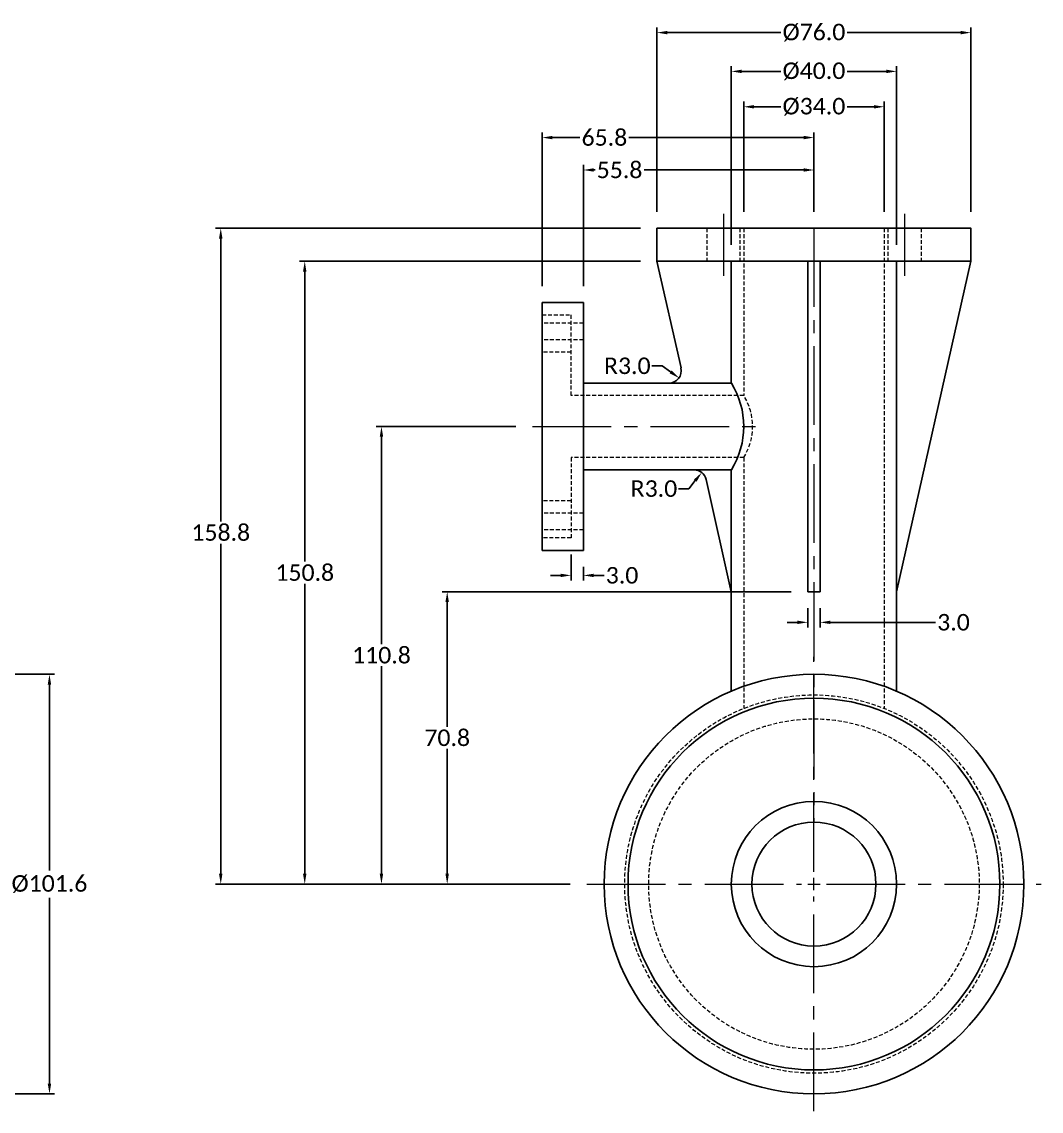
# Model space of a CAD drawing. Header units: millimetres. Extents: x 5338 to 6067, y 5621 to 6131.
# Drawn here: x 5820.6 to 6067.3, y 5665.7 to 5929.4 of the extents above; entities that cross this region are included whole.
import ezdxf

# ---------------------------------------------------------------- set-up
doc = ezdxf.new("R2010")
doc.units = ezdxf.units.MM
doc.linetypes.add('CENTER2', pattern=[28.575, 19.05, -3.175, 3.175, -3.175])
doc.linetypes.add('HIDDEN2', pattern=[4.7625, 3.175, -1.5875])
for name, color, linetype, lineweight in [('CENTER', 7, 'CENTER2', 9), ('HIDDEN2', 7, 'HIDDEN2', 9), ('HIDDENTHICK', 7, 'HIDDEN2', 20)]:
    doc.layers.add(name, color=color, linetype=linetype, lineweight=lineweight)
doc.styles.add('DIMS_MODEL', font='calibri.ttf')
doc.dimstyles.new('Assignment2-ANO', dxfattribs={"dimscale": 0, "dimtxt": 4, "dimasz": 2.5, "dimexe": 1.25, "dimexo": 4, "dimtad": 0, "dimtih": 1, "dimtoh": 1, "dimdec": 1, "dimzin": 1, "dimdsep": 46, "dimtxsty": 'DIMS_MODEL', "dimcen": 3.5, "dimclrd": 256, "dimclre": 256, "dimclrt": 256, "dimadec": 0, "dimazin": 0, "dimtfac": 1, "dimtdec": 1, "dimtix": 1, "dimtofl": 0, "dimtmove": 0, "dimatfit": 3, "dimfxl": 1, "dimlwd": -1, "dimlwe": -1, "dimarcsym": 0})

# ---------------------------------------------------------------- blocks, each defined once
blk = doc.blocks.new('*D32')
at = {"transparency": 16777216}
for p, q in [((5699.14, 5771.46), (5828.5, 5771.46)), ((5827.25, 5768.96), (5827.25, 5723.98)), ((5827.25, 5672.36), (5827.25, 5717.34)), ((5699.14, 5669.86), (5828.5, 5669.86))]:
    blk.add_line(p, q, dxfattribs=at)
for points in [[(5826.83, 5768.96), (5827.66, 5768.96), (5827.25, 5771.46)], [(5826.83, 5672.36), (5827.66, 5672.36), (5827.25, 5669.86)]]:
    blk.add_solid(points, dxfattribs=at)
at = {"layer": 'Defpoints', "color": 0, "transparency": 16777216}
for p in [(5695.14, 5771.46), (5695.14, 5669.86), (5827.25, 5669.86)]:
    blk.add_point(p, dxfattribs=at)
at = {"transparency": 16777216, "insert": (5827.25, 5720.66), "char_height": 4, "attachment_point": 5, "style": 'DIMS_MODEL'}
blk.add_mtext('%%C101.6', dxfattribs=at)
blk = doc.blocks.new('*D33')
at = {"transparency": 16777216}
for p, q in [((6010.79, 5787.46), (6010.79, 5782.78)), ((6013.79, 5787.46), (6013.79, 5782.78)), ((6008.29, 5784.03), (6005.79, 5784.03)), ((6016.29, 5784.03), (6041.71, 5784.03))]:
    blk.add_line(p, q, dxfattribs=at)
for points in [[(6008.29, 5784.45), (6008.29, 5783.62), (6010.79, 5784.03)], [(6016.29, 5784.45), (6016.29, 5783.62), (6013.79, 5784.03)]]:
    blk.add_solid(points, dxfattribs=at)
at = {"layer": 'Defpoints', "color": 0, "transparency": 16777216}
for p in [(6010.79, 5791.46), (6013.79, 5791.46), (6010.79, 5784.03)]:
    blk.add_point(p, dxfattribs=at)
at = {"transparency": 16777216, "insert": (6046.06, 5784.03), "char_height": 4, "attachment_point": 5, "style": 'DIMS_MODEL'}
blk.add_mtext('3.0', dxfattribs=at)
blk = doc.blocks.new('*D34')
at = {"transparency": 16777216}
for p, q in [((5974.29, 5883.46), (5974.29, 5928.07)), ((6050.29, 5883.46), (6050.29, 5928.07)), ((5976.79, 5926.82), (6004.25, 5926.82)), ((6047.79, 5926.82), (6020.33, 5926.82))]:
    blk.add_line(p, q, dxfattribs=at)
for points in [[(5976.79, 5927.24), (5976.79, 5926.41), (5974.29, 5926.82)], [(6047.79, 5927.24), (6047.79, 5926.41), (6050.29, 5926.82)]]:
    blk.add_solid(points, dxfattribs=at)
at = {"layer": 'Defpoints', "color": 0, "transparency": 16777216}
for p in [(6050.29, 5926.82), (5974.29, 5879.46), (6050.29, 5879.46)]:
    blk.add_point(p, dxfattribs=at)
at = {"transparency": 16777216, "insert": (6012.29, 5926.82), "char_height": 4, "attachment_point": 5, "style": 'DIMS_MODEL'}
blk.add_mtext('%%C76.0', dxfattribs=at)
blk = doc.blocks.new('*D35')
at = {"transparency": 16777216}
for p, q in [((5995.29, 5883.46), (5995.29, 5910.12)), ((5997.79, 5908.87), (6004.25, 5908.87)), ((6026.79, 5908.87), (6020.33, 5908.87)), ((6029.29, 5883.46), (6029.29, 5910.12))]:
    blk.add_line(p, q, dxfattribs=at)
for points in [[(5997.79, 5909.28), (5997.79, 5908.45), (5995.29, 5908.87)], [(6026.79, 5909.28), (6026.79, 5908.45), (6029.29, 5908.87)]]:
    blk.add_solid(points, dxfattribs=at)
at = {"layer": 'Defpoints', "color": 0, "transparency": 16777216}
for p in [(6029.29, 5908.87), (5995.29, 5879.46), (6029.29, 5879.46)]:
    blk.add_point(p, dxfattribs=at)
at = {"transparency": 16777216, "insert": (6012.29, 5908.87), "char_height": 4, "attachment_point": 5, "style": 'DIMS_MODEL'}
blk.add_mtext('%%C34.0', dxfattribs=at)
blk = doc.blocks.new('*D36')
at = {"transparency": 16777216}
for p, q in [((5956.49, 5865.46), (5956.49, 5894.81)), ((5958.99, 5893.56), (5959.31, 5893.56)), ((6009.79, 5893.56), (5971.16, 5893.56)), ((6012.29, 5883.46), (6012.29, 5894.81))]:
    blk.add_line(p, q, dxfattribs=at)
for points in [[(5958.99, 5893.98), (5958.99, 5893.15), (5956.49, 5893.56)], [(6009.79, 5893.98), (6009.79, 5893.15), (6012.29, 5893.56)]]:
    blk.add_solid(points, dxfattribs=at)
at = {"layer": 'Defpoints', "color": 0, "transparency": 16777216}
for p in [(5956.49, 5893.56), (6012.29, 5879.46), (5956.49, 5861.46)]:
    blk.add_point(p, dxfattribs=at)
at = {"transparency": 16777216, "insert": (5965.23, 5893.56), "char_height": 4, "attachment_point": 5, "style": 'DIMS_MODEL'}
blk.add_mtext('55.8', dxfattribs=at)
blk = doc.blocks.new('*D37')
at = {"transparency": 16777216}
for p, q in [((5946.49, 5865.46), (5946.49, 5902.66)), ((5948.99, 5901.41), (5955.65, 5901.41)), ((6009.79, 5901.41), (5967.48, 5901.41)), ((6012.29, 5883.46), (6012.29, 5902.66))]:
    blk.add_line(p, q, dxfattribs=at)
for points in [[(5948.99, 5901.83), (5948.99, 5901), (5946.49, 5901.41)], [(6009.79, 5901.83), (6009.79, 5901), (6012.29, 5901.41)]]:
    blk.add_solid(points, dxfattribs=at)
at = {"layer": 'Defpoints', "color": 0, "transparency": 16777216}
for p in [(5946.49, 5901.41), (6012.29, 5879.46), (5946.49, 5861.46)]:
    blk.add_point(p, dxfattribs=at)
at = {"transparency": 16777216, "insert": (5961.57, 5901.41), "char_height": 4, "attachment_point": 5, "style": 'DIMS_MODEL'}
blk.add_mtext('65.8', dxfattribs=at)
blk = doc.blocks.new('*D38')
at = {"transparency": 16777216}
for p, q in [((5973.06, 5846.13), (5975.56, 5846.13)), ((5975.56, 5846.13), (5977.59, 5844.67))]:
    blk.add_line(p, q, dxfattribs=at)
blk.add_solid([(5977.83, 5845.01), (5977.34, 5844.33), (5979.61, 5843.21)], dxfattribs=at)
at = {"layer": 'Defpoints', "color": 0, "transparency": 16777216}
for p in [(5977.18, 5844.96), (5979.61, 5843.21)]:
    blk.add_point(p, dxfattribs=at)
at = {"transparency": 16777216, "insert": (5967.11, 5846.13), "char_height": 4, "attachment_point": 5, "style": 'DIMS_MODEL'}
blk.add_mtext('R3.0', dxfattribs=at)
blk = doc.blocks.new('*D39')
at = {"transparency": 16777216}
for p, q in [((5982.01, 5816.4), (5983.57, 5818.35)), ((5979.51, 5816.4), (5982.01, 5816.4))]:
    blk.add_line(p, q, dxfattribs=at)
blk.add_solid([(5983.24, 5818.61), (5983.89, 5818.09), (5985.13, 5820.3)], dxfattribs=at)
at = {"layer": 'Defpoints', "color": 0, "transparency": 16777216}
for p in [(5985.13, 5820.3), (5983.26, 5817.96)]:
    blk.add_point(p, dxfattribs=at)
at = {"transparency": 16777216, "insert": (5973.56, 5816.4), "char_height": 4, "attachment_point": 5, "style": 'DIMS_MODEL'}
blk.add_mtext('R3.0', dxfattribs=at)
blk = doc.blocks.new('*U4')
at = {"layer": 'CENTER', "color": 0, "transparency": 16777216}
for p, q in [((0, 3), (0, 55)), ((-55, 0), (-3, 0)), ((3, 0), (55, 0)), ((0, -55), (0, -3))]:
    blk.add_line(p, q, dxfattribs=at)
at = {"layer": 'CENTER', "color": 0, "linetype": 'Continuous', "transparency": 16777216}
for p, q in [((-1.5, 0), (1.5, 0)), ((0, -1.5), (0, 1.5))]:
    blk.add_line(p, q, dxfattribs=at)
blk = doc.blocks.new('*D40')
at = {"transparency": 16777216}
for p, q in [((6006.79, 5791.46), (5922.27, 5791.46)), ((5923.52, 5788.96), (5923.52, 5758.74)), ((5923.52, 5723.16), (5923.52, 5753.39)), ((5953.29, 5720.66), (5922.27, 5720.66))]:
    blk.add_line(p, q, dxfattribs=at)
for points in [[(5923.1, 5788.96), (5923.93, 5788.96), (5923.52, 5791.46)], [(5923.1, 5723.16), (5923.93, 5723.16), (5923.52, 5720.66)]]:
    blk.add_solid(points, dxfattribs=at)
at = {"layer": 'Defpoints', "color": 0, "transparency": 16777216}
for p in [(5923.52, 5791.46), (6010.79, 5791.46), (5957.29, 5720.66)]:
    blk.add_point(p, dxfattribs=at)
at = {"transparency": 16777216, "insert": (5923.52, 5756.06), "char_height": 4, "attachment_point": 5, "style": 'DIMS_MODEL'}
blk.add_mtext('70.8', dxfattribs=at)
blk = doc.blocks.new('*D41')
at = {"transparency": 16777216}
for p, q in [((5940.15, 5831.46), (5906.36, 5831.46)), ((5907.61, 5828.96), (5907.61, 5778.74)), ((5907.61, 5723.16), (5907.61, 5773.39)), ((5953.29, 5720.66), (5906.36, 5720.66))]:
    blk.add_line(p, q, dxfattribs=at)
for points in [[(5907.19, 5828.96), (5908.02, 5828.96), (5907.61, 5831.46)], [(5907.19, 5723.16), (5908.02, 5723.16), (5907.61, 5720.66)]]:
    blk.add_solid(points, dxfattribs=at)
at = {"layer": 'Defpoints', "color": 0, "transparency": 16777216}
for p in [(5907.61, 5831.46), (5944.15, 5831.46), (5957.29, 5720.66)]:
    blk.add_point(p, dxfattribs=at)
at = {"transparency": 16777216, "insert": (5907.61, 5776.06), "char_height": 4, "attachment_point": 5, "style": 'DIMS_MODEL'}
blk.add_mtext('110.8', dxfattribs=at)
blk = doc.blocks.new('*D42')
at = {"transparency": 16777216}
for p, q in [((5970.29, 5871.46), (5887.79, 5871.46)), ((5889.04, 5868.96), (5889.04, 5798.74)), ((5889.04, 5723.16), (5889.04, 5793.39)), ((5953.29, 5720.66), (5887.79, 5720.66))]:
    blk.add_line(p, q, dxfattribs=at)
for points in [[(5888.62, 5868.96), (5889.45, 5868.96), (5889.04, 5871.46)], [(5888.62, 5723.16), (5889.45, 5723.16), (5889.04, 5720.66)]]:
    blk.add_solid(points, dxfattribs=at)
at = {"layer": 'Defpoints', "color": 0, "transparency": 16777216}
for p in [(5889.04, 5871.46), (5974.29, 5871.46), (5957.29, 5720.66)]:
    blk.add_point(p, dxfattribs=at)
at = {"transparency": 16777216, "insert": (5889.04, 5796.06), "char_height": 4, "attachment_point": 5, "style": 'DIMS_MODEL'}
blk.add_mtext('150.8', dxfattribs=at)
blk = doc.blocks.new('*D43')
at = {"transparency": 16777216}
for p, q in [((5970.29, 5879.46), (5867.46, 5879.46)), ((5868.71, 5876.96), (5868.71, 5808.43)), ((5868.71, 5723.16), (5868.71, 5803.08)), ((5953.29, 5720.66), (5867.46, 5720.66))]:
    blk.add_line(p, q, dxfattribs=at)
for points in [[(5868.29, 5876.96), (5869.12, 5876.96), (5868.71, 5879.46)], [(5868.29, 5723.16), (5869.12, 5723.16), (5868.71, 5720.66)]]:
    blk.add_solid(points, dxfattribs=at)
at = {"layer": 'Defpoints', "color": 0, "transparency": 16777216}
for p in [(5868.71, 5879.46), (5974.29, 5879.46), (5957.29, 5720.66)]:
    blk.add_point(p, dxfattribs=at)
at = {"transparency": 16777216, "insert": (5868.71, 5805.76), "char_height": 4, "attachment_point": 5, "style": 'DIMS_MODEL'}
blk.add_mtext('158.8', dxfattribs=at)
blk = doc.blocks.new('*D52')
at = {"transparency": 16777216}
for p, q in [((5953.49, 5800.46), (5953.49, 5794.15)), ((5950.99, 5795.4), (5948.49, 5795.4)), ((5956.49, 5797.46), (5956.49, 5794.15)), ((5958.99, 5795.4), (5961.49, 5795.4))]:
    blk.add_line(p, q, dxfattribs=at)
for points in [[(5950.99, 5795.81), (5950.99, 5794.98), (5953.49, 5795.4)], [(5958.99, 5795.81), (5958.99, 5794.98), (5956.49, 5795.4)]]:
    blk.add_solid(points, dxfattribs=at)
at = {"layer": 'Defpoints', "color": 0, "transparency": 16777216}
for p in [(5953.49, 5804.46), (5956.49, 5801.46), (5956.49, 5795.4)]:
    blk.add_point(p, dxfattribs=at)
at = {"transparency": 16777216, "insert": (5965.84, 5795.4), "char_height": 4, "attachment_point": 5, "style": 'DIMS_MODEL'}
blk.add_mtext('3.0', dxfattribs=at)
blk = doc.blocks.new('*U20')
at = {"layer": 'HIDDEN2', "color": 0, "linetype": 'CENTER2', "transparency": 16777216}
blk.add_line((0, 7.5), (0, -7.5), dxfattribs=at)
blk = doc.blocks.new('*U21')
at = {"layer": 'HIDDEN2', "color": 0, "linetype": 'CENTER2', "transparency": 16777216}
blk.add_line((0, 7.5), (0, -7.5), dxfattribs=at)
blk = doc.blocks.new('*D58')
at = {"transparency": 16777216}
for p, q in [((5992.29, 5875.46), (5992.29, 5918.69)), ((5994.79, 5917.44), (6004.25, 5917.44)), ((6029.79, 5917.44), (6020.33, 5917.44)), ((6032.29, 5875.46), (6032.29, 5918.69))]:
    blk.add_line(p, q, dxfattribs=at)
for points in [[(5994.79, 5917.85), (5994.79, 5917.02), (5992.29, 5917.44)], [(6029.79, 5917.85), (6029.79, 5917.02), (6032.29, 5917.44)]]:
    blk.add_solid(points, dxfattribs=at)
at = {"layer": 'Defpoints', "color": 0, "transparency": 16777216}
for p in [(6032.29, 5917.44), (5992.29, 5871.46), (6032.29, 5871.46)]:
    blk.add_point(p, dxfattribs=at)
at = {"transparency": 16777216, "insert": (6012.29, 5917.44), "char_height": 4, "attachment_point": 5, "style": 'DIMS_MODEL'}
blk.add_mtext('%%C40.0', dxfattribs=at)

msp = doc.modelspace()

# ---------------------------------------------------------------- linework, layer by layer
for p, q in [((5974.29, 5871.46), (5980.11, 5845.62)), ((5992.29, 5841.96), (5992.29, 5871.46)), ((6010.79, 5871.46), (6010.79, 5791.46)), ((6013.79, 5871.46), (6013.79, 5791.46)), ((6032.29, 5871.46), (6032.29, 5779.91)), ((6050.29, 5871.46), (6032.29, 5791.46)), ((5946.49, 5801.46), (5946.49, 5861.46)), ((5946.49, 5861.46), (5956.49, 5861.46)), ((5956.49, 5861.46), (5956.49, 5831.46)), ((5977.18, 5841.96), (5956.49, 5841.96)), ((5977.18, 5841.96), (5992.29, 5841.96)), ((5956.49, 5831.46), (5956.49, 5801.46)), ((5983.26, 5820.96), (5956.49, 5820.96)), ((5983.26, 5820.96), (5992.29, 5820.96)), ((5992.29, 5779.91), (5992.29, 5820.96)), ((5986.18, 5818.62), (5992.29, 5791.46)), ((5956.49, 5801.46), (5946.49, 5801.46)), ((6010.79, 5791.46), (6013.79, 5791.46)), ((5992.29, 5779.91), (5992.29, 5767.36)), ((6032.29, 5779.91), (6032.29, 5767.36))]:
    msp.add_line(p, q)
msp.add_lwpolyline([(5974.29, 5879.46), (6050.29, 5879.46), (6050.29, 5871.46), (5974.29, 5871.46)], close=True)
for radius in [50.8, 45, 20, 15]:
    msp.add_circle((6012.29, 5720.66), radius)
for centre, radius, start, end in [((5977.18, 5844.96), 3, 270, 12.6804), ((5975.42, 5831.46), 19.88, 328.1092, 31.8908), ((5983.26, 5817.96), 3, 12.6804, 90)]:
    msp.add_arc(centre, radius, start, end)
at = {"layer": 'CENTER'}
for p, q in [((6012.29, 5879.46), (6012.29, 5735.66)), ((5944.15, 5831.46), (5998.72, 5831.46))]:
    msp.add_line(p, q, dxfattribs=at)
at = {"layer": 'HIDDEN2', "ltscale": 0.3}
for p, q in [((5986.37, 5879.46), (5986.37, 5871.46)), ((5994.37, 5879.46), (5994.37, 5871.46)), ((5995.29, 5879.46), (5995.29, 5838.96)), ((6029.29, 5879.46), (6029.29, 5763.19)), ((6030.21, 5879.46), (6030.21, 5871.46)), ((6038.21, 5879.46), (6038.21, 5871.46)), ((5946.49, 5858.46), (5953.49, 5858.46)), ((5953.49, 5838.96), (5953.49, 5858.46)), ((5953.49, 5849.46), (5946.49, 5849.46)), ((5995.29, 5838.96), (5953.49, 5838.96)), ((5953.49, 5823.96), (5953.49, 5804.46)), ((5995.29, 5823.96), (5953.49, 5823.96)), ((5995.29, 5823.96), (5995.29, 5763.19)), ((5953.49, 5813.46), (5946.49, 5813.46)), ((5953.49, 5804.46), (5946.49, 5804.46))]:
    msp.add_line(p, q, dxfattribs=at)
msp.add_circle((6012.29, 5720.66), 45.8, dxfattribs=at)
at = {"layer": 'HIDDEN2', "linetype": 'HIDDEN2', "ltscale": 0.3}
msp.add_circle((6012.29, 5720.66), 40, dxfattribs=at)
at = {"layer": 'HIDDEN2', "ltscale": 0.3}
msp.add_arc((5983.29, 5831.46), 14.15, 328, 32, dxfattribs=at)
at = {"layer": 'HIDDENTHICK', "ltscale": 0.3}
for p, q in [((5956.49, 5856.46), (5946.49, 5856.46)), ((5956.49, 5852.46), (5946.49, 5852.46)), ((5956.49, 5810.46), (5946.49, 5810.46)), ((5956.49, 5806.46), (5946.49, 5806.46))]:
    msp.add_line(p, q, dxfattribs=at)

# ---------------------------------------------------------------- block references
at = {"layer": 'CENTER'}
msp.add_blockref('*U4', (6012.29, 5720.66), dxfattribs=at)
at = {"layer": 'HIDDEN2', "linetype": 'CENTER2'}
for name, p in [('*U20', (5990.37, 5875.46)), ('*U21', (6034.21, 5875.46))]:
    msp.add_blockref(name, p, dxfattribs=at)

# ---------------------------------------------------------------- dimensions: what is measured, and where the dimension line sits
for base, p1, p2, picture, middle in [((6050.29, 5926.82), (5974.29, 5879.46), (6050.29, 5879.46), '*D34', (6012.29, 5926.82)), ((6032.29, 5917.44), (5992.29, 5871.46), (6032.29, 5871.46), '*D58', (6012.29, 5917.44)), ((6029.29, 5908.87), (5995.29, 5879.46), (6029.29, 5879.46), '*D35', (6012.29, 5908.87))]:
    dim = msp.add_linear_dim(base=base, p1=p1, p2=p2, text='%%C<>', dimstyle='Assignment2-ANO')
    dim.commit()
    dim.dimension.update_dxf_attribs({"geometry": picture, "text_midpoint": middle, "dimtype": 160})
for base, p1, p2, picture, middle in [((5946.49, 5901.41), (6012.29, 5879.46), (5946.49, 5861.46), '*D37', (5961.57, 5901.41)), ((5956.49, 5893.56), (6012.29, 5879.46), (5956.49, 5861.46), '*D36', (5965.23, 5893.56)), ((5956.49, 5795.4), (5953.49, 5804.46), (5956.49, 5801.46), '*D52', (5965.84, 5795.4)), ((6010.79, 5784.03), (6013.79, 5791.46), (6010.79, 5791.46), '*D33', (6046.06, 5784.03))]:
    dim = msp.add_linear_dim(base=base, p1=p1, p2=p2, dimstyle='Assignment2-ANO')
    dim.commit()
    dim.dimension.update_dxf_attribs({"geometry": picture, "text_midpoint": middle, "dimtype": 160})
dim = msp.add_linear_dim(base=(5868.71, 5879.46), p1=(5957.29, 5720.66), p2=(5974.29, 5879.46), angle=90, dimstyle='Assignment2-ANO')
dim.commit()
dim.dimension.update_dxf_attribs({"geometry": '*D43', "text_midpoint": (5868.71, 5805.76), "dimtype": 160})
for base, p2, picture, middle in [((5889.04, 5871.46), (5974.29, 5871.46), '*D42', (5889.04, 5796.06)), ((5907.61, 5831.46), (5944.15, 5831.46), '*D41', (5907.61, 5776.06)), ((5923.52, 5791.46), (6010.79, 5791.46), '*D40', (5923.52, 5756.06))]:
    dim = msp.add_linear_dim(base=base, p1=(5957.29, 5720.66), p2=p2, angle=90, dimstyle='Assignment2-ANO')
    dim.commit()
    dim.dimension.update_dxf_attribs({"geometry": picture, "text_midpoint": middle})
for center, mpoint, picture, middle in [((5977.18, 5844.96), (5979.61, 5843.21), '*D38', (5967.11, 5846.13)), ((5983.26, 5817.96), (5985.13, 5820.3), '*D39', (5973.56, 5816.4))]:
    dim = msp.add_radius_dim(center=center, mpoint=mpoint, dimstyle='Assignment2-ANO')
    dim.commit()
    dim.dimension.update_dxf_attribs({"geometry": picture, "text_midpoint": middle, "dimtype": 164})
dim = msp.add_linear_dim(base=(5827.25, 5669.86), p1=(5695.14, 5771.46), p2=(5695.14, 5669.86), angle=90, text='%%C<>', dimstyle='Assignment2-ANO')
dim.commit()
dim.dimension.update_dxf_attribs({"geometry": '*D32', "text_midpoint": (5827.25, 5720.66)})

doc.saveas('drawing.dxf')
